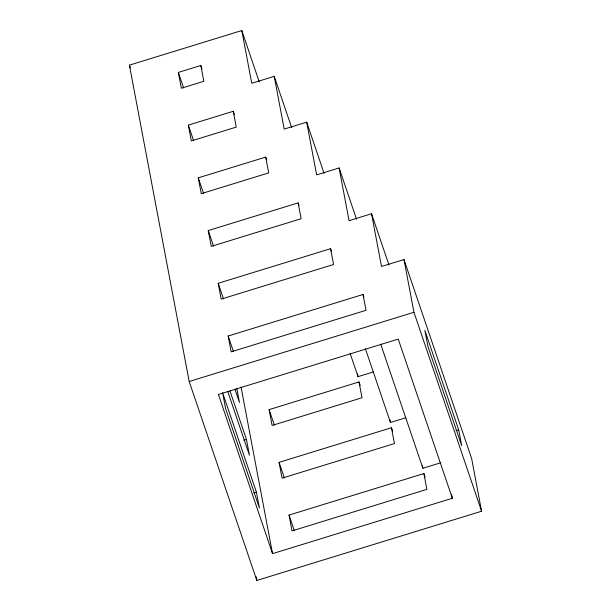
<?xml version="1.0" encoding="UTF-8"?>
<svg xmlns="http://www.w3.org/2000/svg" width="611" height="611" viewBox="0 0 611 611"><rect width="100%" height="100%" fill="white"/><g stroke="black" fill="none" stroke-linecap="round" stroke-linejoin="round"><path stroke-width="0.92" d="M241.796 30.55L251.755 83.272L274.232 76.352L284.191 129.074L306.669 122.154L316.635 174.876L339.113 167.956L349.072 220.678L371.549 213.758L381.508 266.48L403.986 259.553L471.631 458.51L481.59 511.231L256.826 580.45L189.181 381.501L129.41 65.156L241.796 30.55L259.24 81.866M200.828 65.484L203.814 81.301L181.337 88.221L178.351 72.404L200.828 65.484L202.004 68.944M233.265 111.286L236.251 127.103L191.296 140.942L188.31 125.125L233.265 111.286L234.441 114.746M265.701 157.088L268.695 172.905L201.263 193.664L198.27 177.854L265.701 157.088L266.587 159.677M298.145 202.883L301.131 218.7L211.223 246.393L208.236 230.576L298.145 202.883L299.023 205.479M330.582 248.685L333.568 264.502L221.182 299.115L218.196 283.298L330.582 248.685L331.46 251.281M363.018 294.487L366.004 310.304L231.149 351.837L228.163 336.019L363.018 294.487L363.904 297.083M189.181 381.501L413.953 312.282L403.986 259.553M350.072 353.295L358.023 376.674L373.306 371.962M359.016 381.944L362.002 397.761L272.101 425.447L269.107 409.63L359.016 381.944L360.192 385.404M243.751 440.264L246.447 439.431L229.996 391.04M365.393 348.736L390.46 422.476L405.742 417.764M391.452 427.746L394.446 443.563L282.061 478.169L279.074 462.351L391.452 427.746L392.636 431.206M253.718 492.985L256.414 492.153L222.595 392.682L225.581 408.499L259.4 507.97L256.414 492.153M456.005 430.694L458.701 429.861L424.882 330.383L427.868 346.2L461.695 445.679L458.701 429.861M380.706 344.184L422.896 468.27L440.882 462.733M423.897 473.548L426.883 489.365L292.02 530.898L289.034 515.081L423.897 473.548L425.073 477.008M452.346 498.255L398.235 339.097L218.425 394.469L272.537 553.635L452.346 498.255L451.651 494.566M413.953 312.282L481.59 511.231M371.549 213.758L388.993 265.067M339.113 167.956L356.557 219.265M306.669 122.154L324.12 173.463M274.232 76.352L291.676 127.668M178.351 72.404L183.644 87.976M188.31 125.125L193.603 140.698M198.27 177.854L203.57 193.42M208.236 230.576L213.529 246.141M269.107 409.63L274.408 425.203M218.196 283.298L223.489 298.871M279.074 462.351L284.367 477.924M228.163 336.019L233.455 351.592M289.034 515.081L294.326 530.646M129.41 65.156L130.326 67.859M234.907 389.085L239.474 402.527L236.839 388.573M227.804 391.62L249.441 455.248L246.447 439.431M422.377 465.498L422.896 468.27M389.933 419.696L390.46 422.476M357.496 373.894L358.023 376.674M241.047 386.992L272.537 553.635M256.116 576.708L256.826 580.45"/></g></svg>
